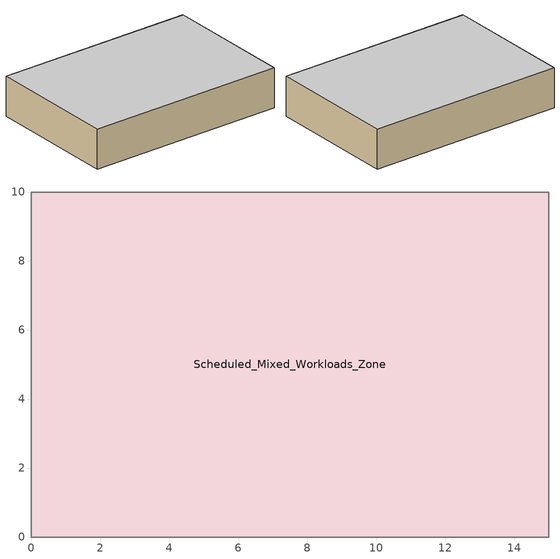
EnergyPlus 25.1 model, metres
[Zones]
Scheduled_Mixed_Workloads_Zone
 floor adiabatic (Adiabatic_Construction): 0,10 15,10 15,0 0,0 z0
 wall adiabatic (Adiabatic_Construction): 15,10 0,10 0,0 15,0 15,10 z0:3
 ceiling adiabatic (Adiabatic_Construction): 0,0 15,0 15,10 0,10 z3
[BUILDING]
ATL01_DataCenter: North Axis=0; Terrain=City; Loads Convergence Tolerance Value=0.05; Temperature Convergence Tolerance Value=0.05; Solar Distribution=MinimalShadowing; Maximum Number of Warmup Days=30; Minimum Number of Warmup Days=6
[SITE:LOCATION]
Atlanta_Hartsfield_Intl_AP_GA_USA: Latitude=33.64; Longitude=-84.43; Time Zone=-5; Elevation=308; Keep Site Location Information=No
[SIZINGPERIOD:DESIGNDAY]
Atlanta_Summer_Design_Day: Month=7; Day of Month=21; Day Type=SummerDesignDay; Maximum DryBulb Temperature=33.3; Daily DryBulb Temperature Range=10; DryBulb Temperature Range Modifier Type=DefaultMultipliers; Humidity Condition Type=WetBulb; Wetbulb or DewPoint at Maximum DryBulb=23.9; Barometric Pressure=98934; Wind Speed=3.8; Wind Direction=310; Rain Indicator=No; Snow Indicator=No; Daylight Saving Time Indicator=No; Solar Model Indicator=ASHRAEClearSky; ASHRAE Clear Sky Optical Depth for Beam Irradiance taub=0; ASHRAE Clear Sky Optical Depth for Diffuse Irradiance taud=0; Sky Clearness=1; Begin Environment Reset Mode=FullResetAtBeginEnvironment
[MATERIAL]
Adiabatic_Material: Roughness=Smooth; Thickness=0.1; Conductivity=0.001; Density=1; Specific Heat=1000; Thermal Absorptance=0.9; Solar Absorptance=0.7; Visible Absorptance=0.7
[CONSTRUCTION]
Adiabatic_Construction: Adiabatic_Material
[ZONE]
Scheduled_Mixed_Workloads_Zone: Type=1; Multiplier=1; Ceiling Height=3; Volume=450; Floor Area=autocalculate; Part of Total Floor Area=Yes
[ELECTRICEQUIPMENT:ITE:AIRCOOLED]
Scheduled_Mixed_Workloads_Servers: Zone or Space=Scheduled_Mixed_Workloads_Zone; Air Flow Calculation Method=FlowFromSystem; Design Power Input Calculation Method=Watts/Unit; Watts per Unit=3200; Number of Units=60; Design Power Input Schedule=Scheduled_Mixed_Workloads_Operation; CPU Loading Schedule=Scheduled_Mixed_Workloads_CPU; CPU Power Input Function of Loading and Air Temperature Curve=Scheduled_Mixed_Workloads_Power_fLoadTemp; Design Fan Power Input Fraction=0.4; Design Fan Air Flow Rate per Power Input=0.0001; Air Flow Function of Loading and Air Temperature Curve=Scheduled_Mixed_Workloads_Airflow_fLoadTemp; Fan Power Input Function of Flow Curve=Scheduled_Mixed_Workloads_FanPower_fFlow; Design Entering Air Temperature=15; Environmental Class=A3; Air Inlet Connection Type=AdjustedSupply; Design Recirculation Fraction=0.1; Recirculation Function of Loading and Supply Temperature Curve=Scheduled_Mixed_Workloads_Recirc_fLoadTemp; Design Electric Power Supply Efficiency=0.9; Electric Power Supply Efficiency Function of Part Load Ratio Curve=Scheduled_Mixed_Workloads_UPS_fPLR; Fraction of Electric Power Supply Losses to Zone=1; CPU EndUse Subcategory=ITE-CPU; Fan EndUse Subcategory=ITE-Fans; Electric Power Supply EndUse Subcategory=ITE-UPS
[SIZING:ZONE]
Scheduled_Mixed_Workloads_Zone: Zone Cooling Design Supply Air Temperature Input Method=SupplyAirTemperature; Zone Cooling Design Supply Air Temperature=13; Zone Heating Design Supply Air Temperature Input Method=SupplyAirTemperature; Zone Heating Design Supply Air Temperature=50; Zone Cooling Design Supply Air Humidity Ratio=0.0077; Zone Heating Design Supply Air Humidity Ratio=0.0156; Cooling Design Air Flow Method=DesignDay; Cooling Design Air Flow Rate=0; Cooling Minimum Air Flow per Zone Floor Area=0.000762; Cooling Minimum Air Flow=0; Cooling Minimum Air Flow Fraction=0.2; Heating Design Air Flow Method=DesignDay; Heating Design Air Flow Rate=0; Heating Maximum Air Flow per Zone Floor Area=0.002032; Heating Maximum Air Flow=0.141576; Heating Maximum Air Flow Fraction=0.3; Account for Dedicated Outdoor Air System=No; Dedicated Outdoor Air System Control Strategy=NeutralSupplyAir; Dedicated Outdoor Air Low Setpoint Temperature for Design=autosize; Dedicated Outdoor Air High Setpoint Temperature for Design=autosize; Zone Load Sizing Method=Sensible Load Only No Latent Load; Zone Latent Cooling Design Supply Air Humidity Ratio Input Method=HumidityRatioDifference; Zone Cooling Design Supply Air Humidity Ratio Difference=0.005; Zone Latent Heating Design Supply Air Humidity Ratio Input Method=HumidityRatioDifference; Zone Humidification Design Supply Air Humidity Ratio Difference=0.005; Type of Space Sum to Use=Coincident
[ZONECONTROL:THERMOSTAT]
Scheduled_Mixed_Workloads_Zone_Thermostat: Zone or ZoneList=Scheduled_Mixed_Workloads_Zone; Control Type Schedule=Scheduled_Mixed_Workloads_Control_Type; Control 1=Scheduled_Mixed_Workloads_DualSetpoint; Temperature Difference Between Cutout And Setpoint=0
[THERMOSTATSETPOINT:DUALSETPOINT]
Scheduled_Mixed_Workloads_DualSetpoint: Heating Setpoint Temperature Schedule=Scheduled_Mixed_Workloads_Heating_Setpoint; Cooling Setpoint Temperature Schedule=Scheduled_Mixed_Workloads_Cooling_Setpoint
[ZONEHVAC:PACKAGEDTERMINALAIRCONDITIONER]
Scheduled_Mixed_Workloads_PTAC: Availability Schedule=Scheduled_Mixed_Workloads_System_Avail; Cooling Supply Air Flow Rate=146.304; Heating Supply Air Flow Rate=146.304; No Load Supply Air Flow Rate=146.304; No Load Supply Air Flow Rate Control Set To Low Speed=Yes; Cooling Outdoor Air Flow Rate=0; Heating Outdoor Air Flow Rate=0; No Load Outdoor Air Flow Rate=0; Supply Air Fan=Scheduled_Mixed_Workloads_Supply_Fan; Heating Coil=Scheduled_Mixed_Workloads_Heating_Coil; Cooling Coil=Scheduled_Mixed_Workloads_DX_Coil; Fan Placement=DrawThrough; Capacity Control Method=None; Minimum Supply Air Temperature in Cooling Mode=autosize; Maximum Supply Air Temperature in Heating Mode=autosize
[Zone equipment]
Scheduled_Mixed_Workloads_Zone: Scheduled_Mixed_Workloads_PTAC
[FAN:ONOFF]
Scheduled_Mixed_Workloads_Supply_Fan: Availability Schedule=Scheduled_Mixed_Workloads_System_Avail; Fan Total Efficiency=0.7; Pressure Rise=600; Maximum Flow Rate=146.304; Motor Efficiency=0.9; Motor In Airstream Fraction=1; EndUse Subcategory=General
[COIL:COOLING:DX:SINGLESPEED]
Scheduled_Mixed_Workloads_DX_Coil: Availability Schedule=Scheduled_Mixed_Workloads_System_Avail; Gross Rated Total Cooling Capacity=autosize; Gross Rated Sensible Heat Ratio=0.75; Gross Rated Cooling COP=3; Rated Air Flow Rate=146.304; 2017 Rated Evaporator Fan Power Per Volume Flow Rate=773.3; 2023 Rated Evaporator Fan Power Per Volume Flow Rate=934.4; Total Cooling Capacity Function of Temperature Curve=Scheduled_Mixed_Workloads_CoolCapFT; Total Cooling Capacity Function of Flow Fraction Curve=Scheduled_Mixed_Workloads_CoolCapFFF; Energy Input Ratio Function of Temperature Curve=Scheduled_Mixed_Workloads_EIRFT; Energy Input Ratio Function of Flow Fraction Curve=Scheduled_Mixed_Workloads_EIRFFF; Part Load Fraction Correlation Curve=Scheduled_Mixed_Workloads_PLFFPLR; Minimum Outdoor DryBulb Temperature for Compressor Operation=-25; Nominal Time for Condensate Removal to Begin=0; Ratio of Initial Moisture Evaporation Rate and Steady State Latent Capacity=0; Maximum Cycling Rate=0; Latent Capacity Time Constant=0; Condenser Type=AirCooled; Evaporative Condenser Effectiveness=0.9; Evaporative Condenser Pump Rated Power Consumption=0; Crankcase Heater Capacity=0; Maximum Outdoor DryBulb Temperature for Crankcase Heater Operation=10; Basin Heater Capacity=0; Basin Heater Setpoint Temperature=2; Report ASHRAE Standard 127 Performance Ratings=No
[COIL:HEATING:ELECTRIC]
Scheduled_Mixed_Workloads_Heating_Coil: Availability Schedule=Scheduled_Mixed_Workloads_System_Avail; Efficiency=1; Nominal Capacity=0
[SCHEDULE:COMPACT]
Scheduled_Mixed_Workloads_Operation; Scheduled_Mixed_Workloads_CPU; Scheduled_Mixed_Workloads_System_Avail: Through: 12/31, For: AllDays, Until: 24:00, 1
Scheduled_Mixed_Workloads_Control_Type: Through: 12/31, For: AllDays, Until: 24:00, 4
Scheduled_Mixed_Workloads_Heating_Setpoint: Through: 12/31, For: AllDays, Until: 24:00, 15
Scheduled_Mixed_Workloads_Cooling_Setpoint: Through: 12/31, For: AllDays, Until: 24:00, 29.4
[CURVE:QUADRATIC] Input Unit Type for X=Dimensionless; Output Unit Type=Dimensionless
Name | Coefficient1 Constant | Coefficient2 x | Coefficient3 x2 | Minimum Value of x | Maximum Value of x
Scheduled_Mixed_Workloads_FanPower_fFlow | 0 | 1 | 0 | 0 | 99
Scheduled_Mixed_Workloads_UPS_fPLR | 1 | 0 | 0 | 0 | 99
Scheduled_Mixed_Workloads_Recirc_fLoadTemp | 1 | 0 | 0 | -10 | 99
Scheduled_Mixed_Workloads_CoolCapFFF | 0.8 | 0.2 | 0 | 0.5 | 1.5
Scheduled_Mixed_Workloads_EIRFFF | 1.1552 | -0.1808 | 0.0256 | 0.5 | 1.5
Scheduled_Mixed_Workloads_PLFFPLR | 0.85 | 0.15 | 0 | 0 | 1
[CURVE:BIQUADRATIC] Input Unit Type for X=Dimensionless; Input Unit Type for Y=Dimensionless; Output Unit Type=Dimensionless
Name | Coefficient1 Constant | Coefficient2 x | Coefficient3 x2 | Coefficient4 y | Coefficient5 y2 | Coefficient6 xy | Minimum Value of x | Maximum Value of x | Minimum Value of y | Maximum Value of y
Scheduled_Mixed_Workloads_Power_fLoadTemp | -1 | 1 | 0 | 0.06667 | 0 | 0 | 0 | 1.5 | -10 | 99
Scheduled_Mixed_Workloads_Airflow_fLoadTemp | -1.4 | 0.9 | 0 | 0.1 | 0 | 0 | 0 | 1.5 | -10 | 99
Scheduled_Mixed_Workloads_CoolCapFT | 0.942588 | 0.00954335 | 0.00068377 | -0.0110427 | 5.249e-06 | -9.72e-06 | 17 | 22 | 13 | 46
Scheduled_Mixed_Workloads_EIRFT | 0.342414 | 0.034885 | -0.0006237 | 0.00497722 | 0.000437951 | -0.000728028 | 17 | 22 | 13 | 46
